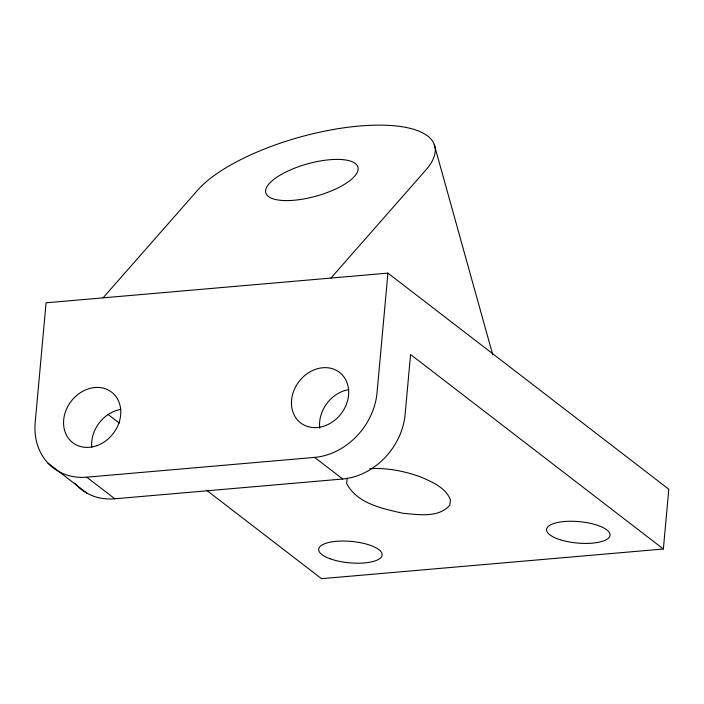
<?xml version="1.0" encoding="UTF-8"?>
<svg xmlns="http://www.w3.org/2000/svg" width="704" height="704" viewBox="0 0 704 704"><rect width="100%" height="100%" fill="white"/><g stroke="black" fill="none" stroke-linecap="round" stroke-linejoin="round"><path stroke-width="1.06" d="M387.922 273.126L377.045 392.674A63.756 52.994 -52.4 0 1 314.626 457.398L86.733 477.18A63.756 52.994 -52.4 0 1 35.2 422.356L46.077 302.799L387.922 273.126L668.8 489.227L663.362 549.006L321.517 578.679L206.457 490.151M347.257 478.007L346.632 483.349C356.84 503.65 382.712 508.649 402.97 513.295C418.308 514.571 438.469 518.232 449.821 505.182L450.446 499.831C445.606 487.406 431.974 481.967 420.649 476.925C404.413 471.099 387.138 467.658 369.846 468.653M103.057 297.854L197.886 189.913A127.503 44.554 -15.6 0 1 359.251 126.042A127.503 44.554 -15.6 0 1 425.779 170.122L330.95 278.071M74.703 483.19A63.756 52.994 -52.4 0 0 114.822 498.793L342.716 479.01A63.756 52.994 -52.4 0 0 405.134 414.286L410.573 354.508L663.362 549.006M314.626 457.398L342.716 479.01M107.95 414.366L119.284 423.086M86.733 477.18L114.822 498.793M48.039 463.17L87.067 493.258M434.218 144.461L492.8 354.983M91.775 447.119A31.874 26.497 -52.4 0 1 120.745 409.411M319.766 428.19A31.874 26.497 -52.4 0 1 348.858 389.594M97.029 445.597A31.874 26.497 -52.4 0 0 114.171 394.451A31.874 26.497 -52.4 0 0 65.322 412.174A31.874 26.497 -52.4 0 0 97.029 445.597M325.758 425.498A31.874 26.497 -52.4 0 0 341.51 374.106A31.874 26.497 -52.4 0 0 292.934 393.263A31.874 26.497 -52.4 0 0 325.758 425.498M329.974 558.73A31.874 10.745 5.2 0 0 381.674 556.521A31.874 10.745 5.2 0 0 339.557 541.112A31.874 10.745 5.2 0 0 329.974 558.73M559.821 539.616A31.874 10.745 5.2 0 0 609.91 535.938A31.874 10.745 5.2 0 0 565.171 521.462A31.874 10.745 5.2 0 0 559.821 539.616M283.598 200.526A47.819 16.711 -15.6 0 0 357.711 171.195A47.819 16.711 -15.6 0 0 294.193 168.326A47.819 16.711 -15.6 0 0 283.598 200.526"/></g></svg>
